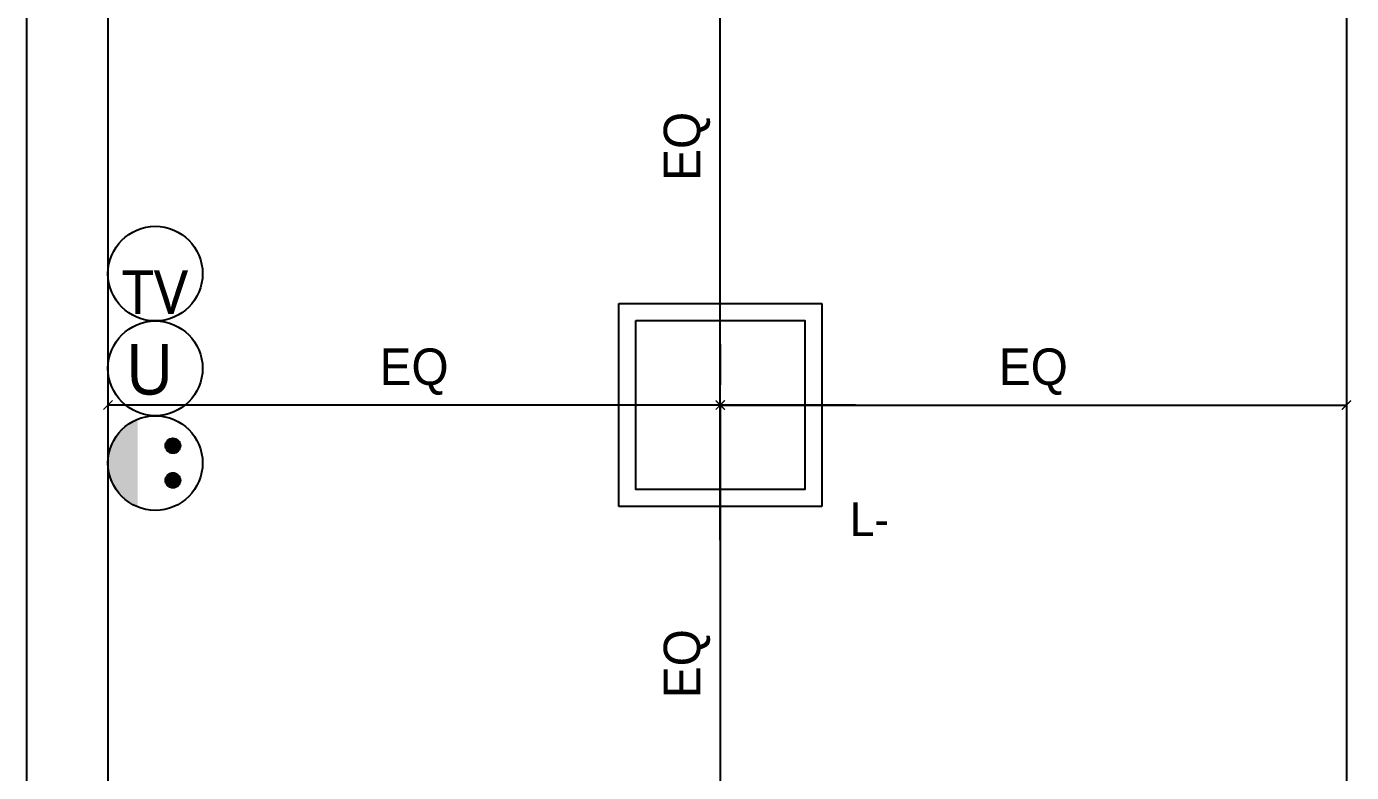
# Model space of a CAD drawing. Header units: inches. Extents: x 4138 to 127072, y -26315 to 43858.
# Drawn here: x 60622 to 64542, y 10831 to 13037 of the extents above; entities that cross this region are included whole.
import ezdxf
from ezdxf.enums import TextEntityAlignment as Align

# ---------------------------------------------------------------- set-up
doc = ezdxf.new("R2010")
doc.units = ezdxf.units.IN
doc.header["$LTSCALE"] = 50
doc.header["$MEASUREMENT"] = 0
for name, color, linetype in [('0-LINE', 7, 'Continuous'), ('02-WAL', 2, 'Continuous'), ('07-DIM', 5, 'Continuous'), ('RC-LIGHT', 7, 'Continuous'), ('설비', 7, 'Continuous')]:
    doc.layers.add(name, color=color, linetype=linetype)
doc.styles.add('DH-TEXT', font='')
doc.styles.get("Standard").update_dxf_attribs({"font": 'txt.shx', "bigfont": 'whgtxt.shx'})
doc.styles.add('YOURNAME', font='HY울릉도M.TTF')
doc.styles.get('DH-TEXT').set_extended_font_data('HY울릉도L')
doc.dimstyles.new('YOURNAME-60', dxfattribs={"dimscale": 60, "dimtxt": 1.8, "dimasz": 0.9, "dimexe": 1, "dimexo": 3, "dimgap": 0.7, "dimtad": 1, "dimdec": 0, "dimzin": 0, "dimdsep": 46, "dimtxsty": 'YOURNAME', "dimblk": 'ARCHTICK', "dimcen": 0, "dimclrd": 1, "dimclre": 1, "dimclrt": 7, "dimadec": 0, "dimazin": 0, "dimtfac": 1, "dimtdec": 0, "dimtix": 1, "dimtmove": 2, "dimatfit": 3, "dimldrblk": 'ARCHTICK', "dimfxl": 1, "dimtolj": 1, "dimtzin": 0, "dimarcsym": 0})

# ---------------------------------------------------------------- blocks, each defined once
blk = doc.blocks.new('G-101')
at = {"layer": 'RC-LIGHT', "color": 251}
for p, q in [((0, -400), (0, 400)), ((400, 0), (-400, 0))]:
    blk.add_line(p, q, dxfattribs=at)
at = {"layer": 'RC-LIGHT', "color": 7}
for p, q in [((-300, -300), (-300, 300)), ((-300, 300), (300, 300)), ((300, 300), (300, -300)), ((300, -300), (-300, -300))]:
    blk.add_line(p, q, dxfattribs=at)
at = {"layer": 'RC-LIGHT', "color": 1}
blk.add_lwpolyline([(-250, 250), (250, 250), (250, -250), (-250, -250)], close=True, dxfattribs=at)
at = {"layer": 'RC-LIGHT', "style": 'DH-TEXT'}
blk.add_attdef('L-', text='', height=100, dxfattribs=at).set_placement((383.2, -287.8), align=Align.TOP_LEFT)
blk = doc.blocks.new('FLOOR')
at = {"layer": '02-WAL'}
for p, q in [((38877.7, 42404.3), (38877.7, 35504.3)), ((39118.7, 40409.3), (39118.7, 35704.3)), ((42782.7, 40409.3), (42782.7, 34986.3))]:
    blk.add_line(p, q, dxfattribs=at)
blk = doc.blocks.new('ERER')
blk.add_blockref('FLOOR', (25800, -18420))
blk = doc.blocks.new('utp')
at = {"layer": '설비', "color": 140}
blk.add_circle((372927.5, -86920.8), 140, dxfattribs=at)
at = {"layer": '설비', "color": 140, "insert": (372982.3, -87000.6), "char_height": 150, "attachment_point": 9}
blk.add_mtext_dynamic_manual_height_columns('{\\fMalgun Gothic|b0|i0|c129|p50;U}', width=275.64, gutter_width=1, heights=[0], dxfattribs=at)
blk = doc.blocks.new('TV')
at = {"layer": '설비', "color": 140}
blk.add_circle((146226.7, 46947.4), 140, dxfattribs=at)
at = {"layer": '설비', "color": 140, "insert": (146088.1, 46827.7), "char_height": 130, "attachment_point": 7}
blk.add_mtext_dynamic_manual_height_columns('\\pxsm1,qc;{\\fMalgun Gothic|b0|i0|c129|p50;TV}', width=275.64, gutter_width=1, heights=[0], dxfattribs=at)
blk = doc.blocks.new('egoo')
at = {"layer": '설비'}
h = blk.add_hatch(color=140, dxfattribs=at)
edge = h.paths.add_edge_path()
edge.add_arc((1015645.3, 443433.7), 22.3, 0, 360)
h = blk.add_hatch(color=140, dxfattribs=at)
edge = h.paths.add_edge_path()
edge.add_arc((1015747.7, 443433.7), 22.3, 0, 360)
h = blk.add_hatch(color=140, dxfattribs=at)
edge = h.paths.add_edge_path()
edge.add_line((1015826.3, 443329.1), (1015566.6, 443329.1))
edge.add_ellipse((1015696.5, 443381.5), major_axis=(99, 99), ratio=1, start_angle=156.9578, end_angle=293.0422)
at = {"layer": '설비', "color": 140}
for centre, radius in [((1015696.5, 443381.5), 140), ((1015645.3, 443433.7), 22.3), ((1015747.7, 443433.7), 22.3)]:
    blk.add_circle(centre, radius, dxfattribs=at)
blk = doc.blocks.new('_ARCHTICK')
at = {"color": 0, "linetype": 'ByBlock', "const_width": 0.075}
blk.add_lwpolyline([(-0.25, -0.25), (0.25, 0.25)], dxfattribs=at)
blk = doc.blocks.new('*D520')
at = {"layer": '07-DIM', "color": 1, "lineweight": -2, "transparency": 16777216}
for p, q in [((62674.4, 11918), (62674.4, 13448)), ((62854.4, 13448), (62734.4, 13448)), ((62854.4, 11918), (62734.4, 11918))]:
    blk.add_line(p, q, dxfattribs=at)
at = {"layer": 'Defpoints', "color": 0, "transparency": 16777216}
for p in [(62674.4, 13448), (62674.4, 13448), (62674.4, 11918)]:
    blk.add_point(p, dxfattribs=at)
at = {"layer": '07-DIM', "color": 1, "lineweight": -2, "transparency": 16777216, "xscale": 54, "yscale": 54, "zscale": 54}
for p, rotation in [((62674.4, 13448), 90), ((62674.4, 11918), 270)]:
    blk.add_blockref('_ARCHTICK', p, dxfattribs=dict(at, rotation=rotation))
at = {"layer": '07-DIM', "color": 7, "transparency": 16777216, "insert": (62575.9, 12683), "char_height": 108, "attachment_point": 5, "rotation": 90, "style": 'YOURNAME'}
blk.add_mtext('\\A1;EQ', dxfattribs=at)
blk = doc.blocks.new('*D522')
at = {"layer": '07-DIM', "color": 1, "lineweight": -2, "transparency": 16777216}
for p, q in [((62674.4, 12098), (62674.4, 11978)), ((64526.9, 12098), (64526.9, 11978)), ((62674.4, 11918), (64526.9, 11918))]:
    blk.add_line(p, q, dxfattribs=at)
at = {"layer": 'Defpoints', "color": 0, "transparency": 16777216}
for p in [(62674.4, 11918), (64526.9, 11918), (64526.9, 11918)]:
    blk.add_point(p, dxfattribs=at)
at = {"layer": '07-DIM', "color": 1, "lineweight": -2, "transparency": 16777216, "xscale": 54, "yscale": 54, "zscale": 54, "rotation": 180}
blk.add_blockref('_ARCHTICK', (62674.4, 11918), dxfattribs=at)
at = {"layer": '07-DIM', "color": 1, "lineweight": -2, "transparency": 16777216, "xscale": 54, "yscale": 54, "zscale": 54}
blk.add_blockref('_ARCHTICK', (64526.9, 11918), dxfattribs=at)
at = {"layer": '07-DIM', "color": 7, "transparency": 16777216, "insert": (63600.6, 12016.4), "char_height": 108, "attachment_point": 5, "style": 'YOURNAME'}
blk.add_mtext('\\A1;EQ', dxfattribs=at)
blk = doc.blocks.new('*D523')
at = {"layer": '07-DIM', "color": 1, "lineweight": -2, "transparency": 16777216}
for p, q in [((60862.9, 12098), (60862.9, 11978)), ((62674.4, 12098), (62674.4, 11978)), ((62674.4, 11918), (60862.9, 11918))]:
    blk.add_line(p, q, dxfattribs=at)
at = {"layer": 'Defpoints', "color": 0, "transparency": 16777216}
for p in [(60862.9, 11918), (60862.9, 11918), (62674.4, 11918)]:
    blk.add_point(p, dxfattribs=at)
at = {"layer": '07-DIM', "color": 1, "lineweight": -2, "transparency": 16777216, "xscale": 54, "yscale": 54, "zscale": 54, "rotation": 180}
blk.add_blockref('_ARCHTICK', (60862.9, 11918), dxfattribs=at)
at = {"layer": '07-DIM', "color": 1, "lineweight": -2, "transparency": 16777216, "xscale": 54, "yscale": 54, "zscale": 54}
blk.add_blockref('_ARCHTICK', (62674.4, 11918), dxfattribs=at)
at = {"layer": '07-DIM', "color": 7, "transparency": 16777216, "insert": (61768.6, 12016.4), "char_height": 108, "attachment_point": 5, "style": 'YOURNAME'}
blk.add_mtext('\\A1;EQ', dxfattribs=at)
blk = doc.blocks.new('*D524')
at = {"layer": '07-DIM', "color": 1, "lineweight": -2, "transparency": 16777216}
for p, q in [((62674.4, 11918), (62674.4, 10388)), ((62854.4, 11918), (62734.4, 11918)), ((62854.4, 10388), (62734.4, 10388))]:
    blk.add_line(p, q, dxfattribs=at)
at = {"layer": 'Defpoints', "color": 0, "transparency": 16777216}
for p in [(62674.4, 11918), (62674.4, 10388), (62674.4, 10388)]:
    blk.add_point(p, dxfattribs=at)
at = {"layer": '07-DIM', "color": 1, "lineweight": -2, "transparency": 16777216, "xscale": 54, "yscale": 54, "zscale": 54}
for p, rotation in [((62674.4, 11918), 90), ((62674.4, 10388), 270)]:
    blk.add_blockref('_ARCHTICK', p, dxfattribs=dict(at, rotation=rotation))
at = {"layer": '07-DIM', "color": 7, "transparency": 16777216, "insert": (62575.9, 11153), "char_height": 108, "attachment_point": 5, "rotation": 90, "style": 'YOURNAME'}
blk.add_mtext('\\A1;EQ', dxfattribs=at)

msp = doc.modelspace()

# ---------------------------------------------------------------- block references
at = {"layer": '0-LINE'}
msp.add_blockref('ERER', (-4055.8, -7941.3), dxfattribs=at)
at = {"layer": 'RC-LIGHT'}
msp.add_blockref('TV', (-85223.8, -34640.9), dxfattribs=at)
msp.add_blockref('G-101', (62674.4, 11918), dxfattribs=at).add_auto_attribs({'L-': 'L-'})
at = {"layer": '설비', "color": 253, "true_color": 0x95d0ad}
msp.add_blockref('utp', (-311924.6, 98947.3), dxfattribs=at)
at = {"layer": '설비', "color": 253, "true_color": 0x95d0ad, "rotation": 270}
msp.add_blockref('egoo', (-382378.6, 1027442.9), dxfattribs=at)

# ---------------------------------------------------------------- dimensions: what is measured, and where the dimension line sits
at = {"layer": '07-DIM'}
for base, p2, angle, picture, middle in [((62674.4, 13448), (62674.4, 13448), 90, '*D520', (62575.9, 12683)), ((62674.4, 10388), (62674.4, 10388), 270, '*D524', (62575.9, 11153))]:
    dim = msp.add_linear_dim(base=base, p1=(62674.4, 11918), p2=p2, angle=angle, text='EQ', dimstyle='YOURNAME-60', dxfattribs=at)
    dim.commit()
    dim.dimension.update_dxf_attribs({"geometry": picture, "text_midpoint": middle})
for base, p2, picture, middle in [((60862.9, 11918), (60862.9, 11918), '*D523', (61768.6, 12016.4)), ((64526.9, 11918), (64526.9, 11918), '*D522', (63600.6, 12016.4))]:
    dim = msp.add_linear_dim(base=base, p1=(62674.4, 11918), p2=p2, text='EQ', dimstyle='YOURNAME-60', dxfattribs=at)
    dim.commit()
    dim.dimension.update_dxf_attribs({"geometry": picture, "text_midpoint": middle})

doc.saveas('drawing.dxf')
